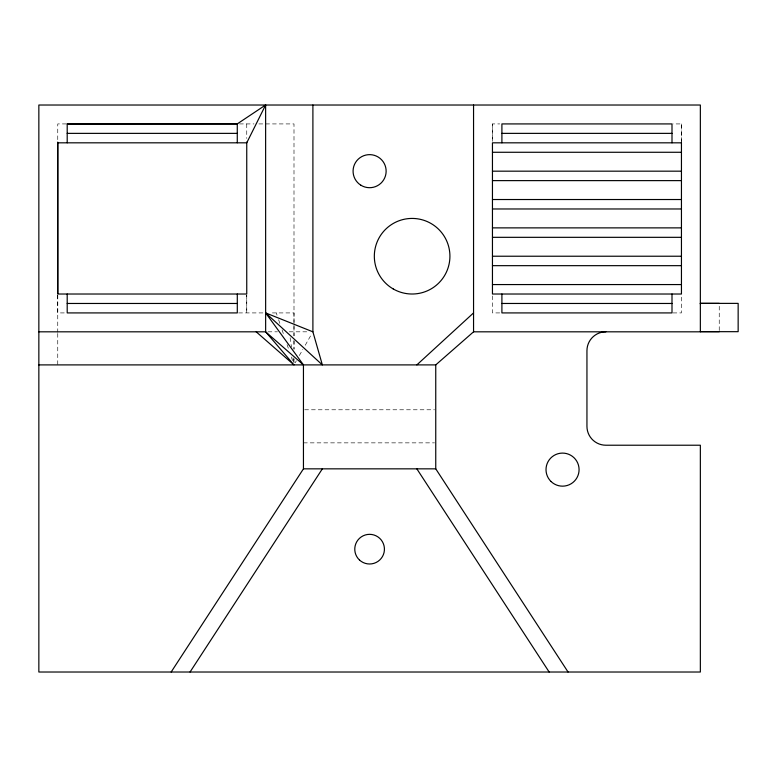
<?xml version="1.0" encoding="UTF-8"?>
<svg xmlns="http://www.w3.org/2000/svg" width="777" height="777" viewBox="0 0 777 777"><rect width="100%" height="100%" fill="white"/><g stroke="black" fill="none" stroke-linecap="round" stroke-linejoin="round"><path stroke-width="0.58" stroke-dasharray="3.88 2.91" d="M57.751 295.202L57.751 312.917L66.249 312.917M246.746 295.202L246.746 312.917L246.746 294.745M293.997 335.887L293.997 312.917L271.426 312.917M492.453 123.922L492.453 141.637L492.453 123.922L499.718 123.922M681.448 142.822L681.448 123.922L672.969 123.922M719.24 330.507L719.249 304.555M295.182 362.83L296.367 360.761M299.32 355.594L302.855 349.388M305.225 345.26L311.723 333.887M66.23 123.922L57.751 123.922L57.751 140.88M239.481 123.922L254.021 123.922M258.867 123.922L293.997 123.922L293.997 335.829M238.646 312.917L264.471 312.917M499.718 312.917L492.453 312.917L492.453 294.017M672.969 312.917L681.448 312.917L681.448 295.202M268.016 331.818L277.467 331.818M289.277 331.818L308.178 331.818M304.662 409.78L434.537 409.78M303.448 442.861L434.537 442.861M276.282 312.917L277.049 315.18M278.593 319.697L280.138 324.223M282.061 329.866L283.984 335.518M287.063 344.561L288.995 350.204M291.307 356.983L292.842 361.509M290.122 337.723L291.472 347.173M292.987 357.808L293.997 364.899M681.448 123.922L681.448 141.637M246.746 123.922L246.746 138.461M57.751 294.745L57.751 332.265M57.751 333.469L57.751 364.899M293.997 358.848L293.997 362.48L293.997 358.838M293.997 340.724L293.997 349.184L293.997 340.676"/><path stroke-width="1.17" d="M38.85 364.899L435.751 364.899L473.552 331.818L473.552 105.021M719.24 331.692L700.339 331.672L738.15 331.682L738.15 303.38L700.349 303.38L700.349 331.818L473.552 331.818M256.196 331.818L293.997 364.899L265.647 331.818L265.627 104.982L246.746 142.822L57.751 142.822L57.751 294.017L246.746 294.017L246.746 142.094M171.154 672.018L303.448 468.842L303.448 364.899L265.647 312.917L312.898 331.818L322.348 364.899L265.647 312.917M190.054 672.018L322.348 468.842M416.851 364.899L473.552 312.917M265.627 104.982L237.276 123.883L67.201 123.922L67.201 142.822M67.201 123.922L237.276 123.883L237.276 142.783M67.201 133.372L237.296 133.372M501.903 133.372L671.998 133.372M492.453 152.273L681.448 152.273M492.453 171.173L681.448 171.173M492.453 180.623L681.448 180.623M492.453 199.524L681.448 199.524M492.453 208.974L681.448 208.974M492.453 227.875L681.448 227.875M492.453 237.325L681.448 237.325M492.453 256.225L681.448 256.225M492.453 265.666L681.448 265.666M492.453 284.567L681.448 284.567M67.201 303.467L237.296 303.467M501.903 303.467L671.998 303.467M38.85 331.818L265.647 331.818L303.448 364.899M303.448 468.842L435.751 468.842L568.055 672.018M700.349 303.36L719.249 303.38M416.851 468.842L549.154 672.018M700.349 303.924L700.349 105.021L38.85 105.021L38.85 672.018L700.349 672.018L700.349 445.221L605.846 445.221A18.901 18.901 0 0 1 586.946 426.32L586.946 350.718A18.901 18.901 0 0 1 605.846 331.818M671.998 142.822L671.998 123.922L501.903 123.922L501.903 142.822M671.998 294.017L671.998 312.917L501.903 312.917L501.903 294.017M435.751 364.899L435.751 468.842M312.898 105.021L312.898 331.818M237.296 294.017L237.296 312.917L67.201 312.917L67.201 294.017M57.751 142.094L57.751 293.541M681.448 142.822L492.453 142.822L492.453 294.017L681.448 294.017L681.448 142.822M393.23 288.957A37.801 37.801 0 0 0 449.922 256.225A37.801 37.801 0 0 0 393.23 223.485A37.801 37.801 0 0 0 393.23 288.957M360.897 185.227A16.54 16.54 0 0 0 386.13 171.678A16.54 16.54 0 0 0 361.781 156.604A16.54 16.54 0 0 0 360.897 185.227M359.508 560.042A14.841 14.841 0 0 0 384.061 552.476A14.841 14.841 0 0 0 365.229 534.994A14.841 14.841 0 0 0 359.508 560.042M551.039 481.507A16.54 16.54 0 0 0 578.583 473.649A16.54 16.54 0 0 0 558.003 453.729A16.54 16.54 0 0 0 551.039 481.507"/></g></svg>
